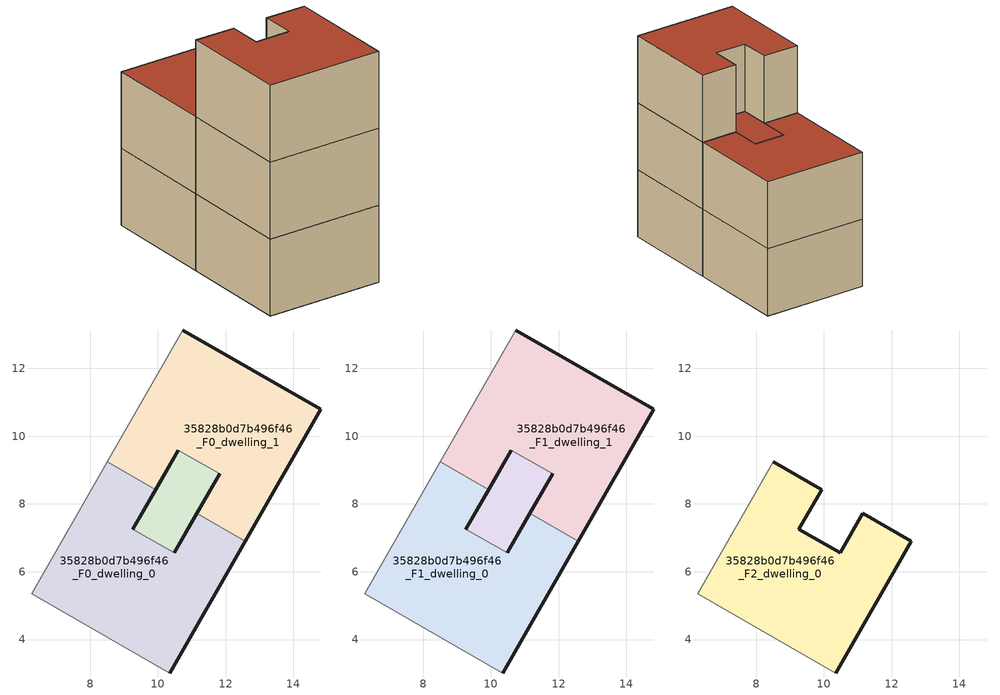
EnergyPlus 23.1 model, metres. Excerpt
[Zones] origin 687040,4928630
35828b0d7b496f46_F0_dwelling_0
 floor ground (EU_floor_Construction): 10.35,3.01 12.58,6.91 11.15,7.72 10.48,6.55 9.26,7.26 9.93,8.42 8.51,9.24 6.28,5.35 z0
 wall outside (EU_wall_Construction): 9.93,8.42 9.26,7.26 / 10.48,6.55 11.15,7.72 / 12.58,6.91 10.35,3.01 z0:3
 wall to 35828b0d7b496f46_F0_circulation (EU_wall_Construction): 9.26,7.26 10.48,6.55 z0:3
 wall to 35828b0d7b496f46_F0_dwelling_1 (EU_wall_Construction): 11.15,7.72 12.58,6.91 / 8.51,9.24 9.93,8.42 z0:3
 wall adiabatic (EU_wall_Construction): 10.35,3.01 6.28,5.35 8.51,9.24 z0:3
35828b0d7b496f46_F0_dwelling_1
 floor ground (EU_floor_Construction): 12.58,6.91 14.81,10.8 10.74,13.13 8.51,9.24 9.93,8.42 10.6,9.59 11.82,8.89 11.15,7.72 z0
 wall outside (EU_wall_Construction): 11.15,7.72 11.82,8.89 / 10.6,9.59 9.93,8.42 / 10.74,13.13 14.81,10.8 12.58,6.91 z0:3
 wall to 35828b0d7b496f46_F0_circulation (EU_wall_Construction): 11.82,8.89 10.6,9.59 z0:3
 wall adiabatic (EU_wall_Construction): 8.51,9.24 10.74,13.13 z0:3
35828b0d7b496f46_F0_circulation
 floor ground (EU_floor_Construction): 10.48,6.55 11.82,8.89 10.6,9.59 9.26,7.26 z0
 wall outside (EU_wall_Construction): 9.26,7.26 10.6,9.59 / 11.82,8.89 10.48,6.55 z0:3
35828b0d7b496f46_F1_dwelling_0
 floor to 35828b0d7b496f46_F0_dwelling_0 (EU_floor_Construction): 10.35,3.01 12.58,6.91 11.15,7.72 10.48,6.55 9.26,7.26 9.93,8.42 8.51,9.24 6.28,5.35 z3
 wall outside (EU_wall_Construction): 9.93,8.42 9.26,7.26 / 10.48,6.55 11.15,7.72 / 12.58,6.91 10.35,3.01 z3:6
 wall to 35828b0d7b496f46_F1_circulation (EU_wall_Construction): 9.26,7.26 10.48,6.55 z3:6
 wall to 35828b0d7b496f46_F1_dwelling_1 (EU_wall_Construction): 11.15,7.72 12.58,6.91 / 8.51,9.24 9.93,8.42 z3:6
 wall adiabatic (EU_wall_Construction): 10.35,3.01 6.28,5.35 8.51,9.24 z3:6
35828b0d7b496f46_F1_dwelling_1
 floor to 35828b0d7b496f46_F0_dwelling_1 (EU_floor_Construction): 12.58,6.91 14.81,10.8 10.74,13.13 8.51,9.24 9.93,8.42 10.6,9.59 11.82,8.89 11.15,7.72 z3
 wall outside (EU_wall_Construction): 11.15,7.72 11.82,8.89 / 10.6,9.59 9.93,8.42 / 10.74,13.13 14.81,10.8 12.58,6.91 z3:6
 wall to 35828b0d7b496f46_F1_circulation (EU_wall_Construction): 11.82,8.89 10.6,9.59 z3:6
 wall adiabatic (EU_wall_Construction): 8.51,9.24 10.74,13.13 z3:6
 roof outside (EU_roof_Construction): 14.81,10.8 12.58,6.91 11.15,7.72 11.82,8.89 10.6,9.59 9.93,8.42 8.51,9.24 10.74,13.13 z6
35828b0d7b496f46_F1_circulation
 floor to 35828b0d7b496f46_F0_circulation (EU_floor_Construction): 10.48,6.55 11.82,8.89 10.6,9.59 9.26,7.26 z3
 wall outside (EU_wall_Construction): 9.26,7.26 10.6,9.59 / 11.82,8.89 10.48,6.55 z3:6
 roof outside (EU_roof_Construction): 11.82,8.89 10.48,6.55 9.26,7.26 10.6,9.59 z6
35828b0d7b496f46_F2_dwelling_0
 floor to 35828b0d7b496f46_F1_dwelling_0 (EU_floor_Construction): 10.35,3.01 12.58,6.91 11.15,7.72 10.48,6.55 9.26,7.26 9.93,8.42 8.51,9.24 6.28,5.35 z6
 wall outside (EU_wall_Construction): 8.51,9.24 9.93,8.42 9.26,7.26 10.48,6.55 11.15,7.72 12.58,6.91 10.35,3.01 z6:9
 wall adiabatic (EU_wall_Construction): 10.35,3.01 6.28,5.35 8.51,9.24 z6:9
 roof outside (EU_roof_Construction): 11.15,7.72 12.58,6.91 10.35,3.01 6.28,5.35 8.51,9.24 9.93,8.42 9.26,7.26 10.48,6.55 z9
[Building]
EU S2 Campaign: North Axis=0; Terrain=City; Solar Distribution=FullExterior
[Site:Location]
Bologna: Latitude=44.5; Longitude=11.25; Time Zone=1; Elevation=37
[SizingPeriod:WeatherFileDays]
AnnualSizingPeriod: Begin Month=1; Begin Day of Month=1; End Month=12; End Day of Month=31; Day of Week for Start Day=Monday; Use Weather File Daylight Saving Period=No; Use Weather File Rain and Snow Indicators=No
[MATERIAL]
EU_InternalMass_Material: Roughness=MediumRough; Thickness=0.1; Conductivity=1; Density=1800; Specific Heat=900; Thermal Absorptance=0.9; Solar Absorptance=0.7; Visible Absorptance=0.7
[MATERIAL:NOMASS] Roughness=MediumRough; Thermal Absorptance=0.9; Solar Absorptance=0.7; Visible Absorptance=0.7
Name | Thermal Resistance
EU_wall_NoMass | 0.937881
EU_roof_NoMass | 0.548572
EU_floor_NoMass | 0.71348
[CONSTRUCTION]
EU_wall_Construction: EU_wall_NoMass
EU_roof_Construction: EU_roof_NoMass
EU_floor_Construction: EU_floor_NoMass
EU_InternalMass_Construction: EU_InternalMass_Material
[ZONE] Type=1; Multiplier=1; Ceiling Height=autocalculate; Floor Area=autocalculate; Part of Total Floor Area=Yes
Name | Volume
35828b0d7b496f46_F0_dwelling_0; 35828b0d7b496f46_F1_dwelling_0; 35828b0d7b496f46_F2_dwelling_0 | 57.509
35828b0d7b496f46_F0_dwelling_1; 35828b0d7b496f46_F1_dwelling_1 | 57.5046
35828b0d7b496f46_F0_circulation; 35828b0d7b496f46_F1_circulation | 11.376
[INTERNALMASS] Construction=EU_InternalMass_Construction
Name | Zone or ZoneList | Surface Area
35828b0d7b496f46_F0_dwelling_0_EU_InternalMass | 35828b0d7b496f46_F0_dwelling_0 | 19.1669
35828b0d7b496f46_F0_dwelling_1_EU_InternalMass | 35828b0d7b496f46_F0_dwelling_1 | 19.1669
35828b0d7b496f46_F1_dwelling_0_EU_InternalMass | 35828b0d7b496f46_F1_dwelling_0 | 19.1669
35828b0d7b496f46_F1_dwelling_1_EU_InternalMass | 35828b0d7b496f46_F1_dwelling_1 | 19.1669
35828b0d7b496f46_F2_dwelling_0_EU_InternalMass | 35828b0d7b496f46_F2_dwelling_0 | 42.1251
[OTHEREQUIPMENT] Fuel Type=Electricity; Design Level Calculation Method=Watts/Area; Power per Zone Floor Area=1; Fraction Latent=0; Fraction Radiant=0; Fraction Lost=0; Carbon Dioxide Generation Rate=0; EndUse Subcategory=EU_Step8_InternalGains
Name | Zone or ZoneList or Space or SpaceList | Schedule
EU_Step8_InternalGain_35828b0d7b496f46_F0_dwelling_0_f000 | 35828b0d7b496f46_F0_dwelling_0 | EU_Step8_GainSchedule_35828b0d7b496f46_F0_dwelling_0_f000
EU_Step8_InternalGain_35828b0d7b496f46_F0_dwelling_1_f000 | 35828b0d7b496f46_F0_dwelling_1 | EU_Step8_GainSchedule_35828b0d7b496f46_F0_dwelling_1_f000
EU_Step8_InternalGain_35828b0d7b496f46_F1_dwelling_0_f000 | 35828b0d7b496f46_F1_dwelling_0 | EU_Step8_GainSchedule_35828b0d7b496f46_F1_dwelling_0_f000
EU_Step8_InternalGain_35828b0d7b496f46_F1_dwelling_1_f000 | 35828b0d7b496f46_F1_dwelling_1 | EU_Step8_GainSchedule_35828b0d7b496f46_F1_dwelling_1_f000
EU_Step8_InternalGain_35828b0d7b496f46_F2_dwelling_0_f000 | 35828b0d7b496f46_F2_dwelling_0 | EU_Step8_GainSchedule_35828b0d7b496f46_F2_dwelling_0_f000
[ZONEINFILTRATION:DESIGNFLOWRATE] Schedule=EU_AlwaysOn; Design Flow Rate Calculation Method=Flow/Area; Flow Rate per Floor Area=0.0005; Constant Term Coefficient=1; Temperature Term Coefficient=0; Velocity Term Coefficient=0; Velocity Squared Term Coefficient=0
Name | Zone or ZoneList or Space or SpaceList
EU_Circulation_Infiltration_35828b0d7b496f46_F0_circulation | 35828b0d7b496f46_F0_circulation
EU_Circulation_Infiltration_35828b0d7b496f46_F1_circulation | 35828b0d7b496f46_F1_circulation
[ZONEVENTILATION:DESIGNFLOWRATE] Schedule=EU_AlwaysOn; Design Flow Rate Calculation Method=AirChanges/Hour; Air Changes per Hour=0.687892; Ventilation Type=Natural; Fan Pressure Rise=0; Fan Total Efficiency=1; Constant Term Coefficient=1; Temperature Term Coefficient=0; Velocity Term Coefficient=0; Velocity Squared Term Coefficient=0; Minimum Indoor Temperature=-100; Maximum Indoor Temperature=100; Delta Temperature=-100; Minimum Outdoor Temperature=-100; Maximum Outdoor Temperature=100; Maximum Wind Speed=40
Name | Zone or ZoneList or Space or SpaceList
EU_ConstantAir_35828b0d7b496f46_F0_dwelling_0 | 35828b0d7b496f46_F0_dwelling_0
EU_ConstantAir_35828b0d7b496f46_F0_dwelling_1 | 35828b0d7b496f46_F0_dwelling_1
EU_ConstantAir_35828b0d7b496f46_F1_dwelling_0 | 35828b0d7b496f46_F1_dwelling_0
EU_ConstantAir_35828b0d7b496f46_F1_dwelling_1 | 35828b0d7b496f46_F1_dwelling_1
EU_ConstantAir_35828b0d7b496f46_F2_dwelling_0 | 35828b0d7b496f46_F2_dwelling_0
[HVACTEMPLATE:THERMOSTAT] Constant Heating Setpoint=20; Constant Cooling Setpoint=50
EU_HeatOnly_35828b0d7b496f46_F0_dwelling_0; EU_HeatOnly_35828b0d7b496f46_F0_dwelling_1; EU_HeatOnly_35828b0d7b496f46_F1_dwelling_0; EU_HeatOnly_35828b0d7b496f46_F1_dwelling_1; EU_HeatOnly_35828b0d7b496f46_F2_dwelling_0
[HVACTEMPLATE:ZONE:IDEALLOADSAIRSYSTEM] System Availability Schedule=EU_AlwaysOn; Maximum Heating Supply Air Temperature=50; Minimum Cooling Supply Air Temperature=13; Maximum Heating Supply Air Humidity Ratio=0.0156; Minimum Cooling Supply Air Humidity Ratio=0.0077; Heating Limit=NoLimit; Cooling Limit=NoLimit; Heating Availability Schedule=EU_AlwaysOn; Cooling Availability Schedule=EU_CoolingOff; Dehumidification Control Type=ConstantSensibleHeatRatio; Cooling Sensible Heat Ratio=0.7; Dehumidification Setpoint=60; Humidification Control Type=None; Humidification Setpoint=30; Outdoor Air Method=None; Outdoor Air Flow Rate per Person=0.00944; Outdoor Air Flow Rate per Zone Floor Area=0; Outdoor Air Flow Rate per Zone=0; Demand Controlled Ventilation Type=None; Outdoor Air Economizer Type=NoEconomizer; Heat Recovery Type=None; Sensible Heat Recovery Effectiveness=0.7; Latent Heat Recovery Effectiveness=0.65
Name | Template Thermostat
35828b0d7b496f46_F0_dwelling_0 | EU_HeatOnly_35828b0d7b496f46_F0_dwelling_0
35828b0d7b496f46_F0_dwelling_1 | EU_HeatOnly_35828b0d7b496f46_F0_dwelling_1
35828b0d7b496f46_F1_dwelling_0 | EU_HeatOnly_35828b0d7b496f46_F1_dwelling_0
35828b0d7b496f46_F1_dwelling_1 | EU_HeatOnly_35828b0d7b496f46_F1_dwelling_1
35828b0d7b496f46_F2_dwelling_0 | EU_HeatOnly_35828b0d7b496f46_F2_dwelling_0
[SIZING:ZONE] Zone Cooling Design Supply Air Temperature Input Method=SupplyAirTemperature; Zone Cooling Design Supply Air Temperature=13; Zone Heating Design Supply Air Temperature Input Method=SupplyAirTemperature; Zone Heating Design Supply Air Temperature=50; Zone Cooling Design Supply Air Humidity Ratio=0.008; Zone Heating Design Supply Air Humidity Ratio=0.008; Cooling Design Air Flow Method=DesignDay; Cooling Design Air Flow Rate=0; Cooling Minimum Air Flow per Zone Floor Area=0.000762; Cooling Minimum Air Flow=0; Cooling Minimum Air Flow Fraction=0.2; Heating Design Air Flow Method=DesignDay; Heating Design Air Flow Rate=0; Heating Maximum Air Flow per Zone Floor Area=0.002032; Heating Maximum Air Flow=0.141576; Heating Maximum Air Flow Fraction=0.3; Account for Dedicated Outdoor Air System=No; Dedicated Outdoor Air System Control Strategy=NeutralSupplyAir; Dedicated Outdoor Air Low Setpoint Temperature for Design=autosize; Dedicated Outdoor Air High Setpoint Temperature for Design=autosize; Zone Load Sizing Method=Sensible Load Only No Latent Load; Zone Latent Cooling Design Supply Air Humidity Ratio Input Method=HumidityRatioDifference; Zone Cooling Design Supply Air Humidity Ratio Difference=0.005; Zone Latent Heating Design Supply Air Humidity Ratio Input Method=HumidityRatioDifference; Zone Humidification Design Supply Air Humidity Ratio Difference=0.005
35828b0d7b496f46_F0_dwelling_0; 35828b0d7b496f46_F0_dwelling_1; 35828b0d7b496f46_F1_dwelling_0; 35828b0d7b496f46_F1_dwelling_1; 35828b0d7b496f46_F2_dwelling_0
[SCHEDULE:CONSTANT]
Name | Hourly Value
EU_AlwaysOn | 1
EU_CoolingOff | 0
[SCHEDULE:FILE] Column Number=1; Rows to Skip at Top=0; Number of Hours of Data=8760; Column Separator=Comma; Interpolate to Timestep=No; Minutes per Item=60; Adjust Schedule for Daylight Savings=Yes
Name | File
EU_Step8_GainSchedule_35828b0d7b496f46_F0_dwelling_0_f000 | ../../schedules/35828b0d7b496f46/35828b0d7b496f46_F0_dwelling_0_f000_gain.csv
EU_Step8_GainSchedule_35828b0d7b496f46_F0_dwelling_1_f000 | ../../schedules/35828b0d7b496f46/35828b0d7b496f46_F0_dwelling_1_f000_gain.csv
EU_Step8_GainSchedule_35828b0d7b496f46_F1_dwelling_0_f000 | ../../schedules/35828b0d7b496f46/35828b0d7b496f46_F1_dwelling_0_f000_gain.csv
EU_Step8_GainSchedule_35828b0d7b496f46_F1_dwelling_1_f000 | ../../schedules/35828b0d7b496f46/35828b0d7b496f46_F1_dwelling_1_f000_gain.csv
EU_Step8_GainSchedule_35828b0d7b496f46_F2_dwelling_0_f000 | ../../schedules/35828b0d7b496f46/35828b0d7b496f46_F2_dwelling_0_f000_gain.csv
